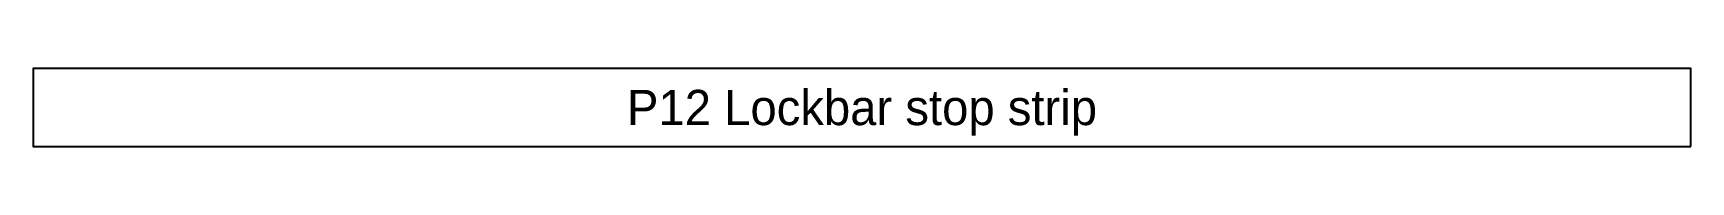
# Model space of a CAD drawing. Header units: millimetres. Extents: x 0 to 563, y 0 to 26.
import ezdxf
from ezdxf.enums import TextEntityAlignment as Align

# ---------------------------------------------------------------- set-up
doc = ezdxf.new("R2010")
doc.units = ezdxf.units.MM
doc.layers.add('CUT_OUTSIDE', color=1, linetype='Continuous')
doc.layers.add('NOTES', color=7, linetype='Continuous')

msp = doc.modelspace()

# ---------------------------------------------------------------- linework, layer by layer
at = {"layer": 'CUT_OUTSIDE'}
msp.add_lwpolyline([(563, 0), (563, 26.5), (0, 26.5), (0, 0), (563, 0)], close=True, dxfattribs=at)

# ---------------------------------------------------------------- texts
at = {"layer": 'NOTES'}
msp.add_text('P12 Lockbar stop strip', height=12, dxfattribs=at).set_placement((281.5, 13.25), align=Align.MIDDLE_CENTER)

doc.saveas('drawing.dxf')
